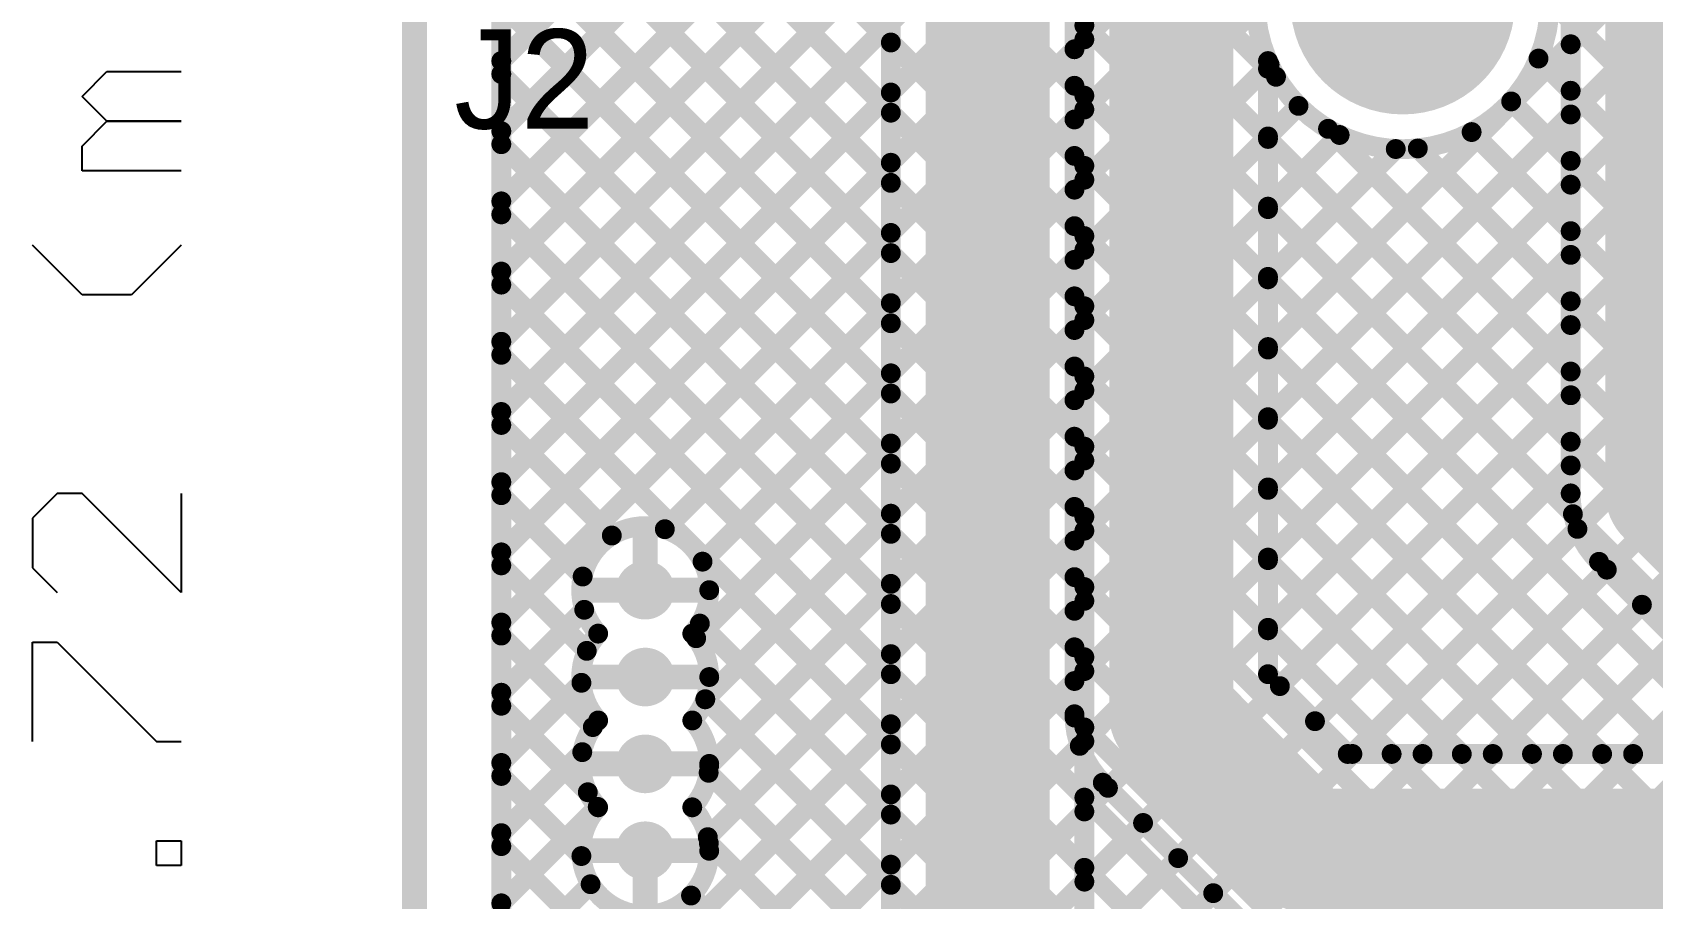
# Model space of a CAD drawing. Header units: millimetres. Extents: x 0.84 to 4.46, y 0.99 to 2.92.
# Drawn here: x 0.846 to 1.499, y 1.716 to 2.065 of the extents above; entities that cross this region are included whole.
import ezdxf

# ---------------------------------------------------------------- set-up
doc = ezdxf.new("R2010")
doc.units = ezdxf.units.MM
doc.header["$MEASUREMENT"] = 0
for name, color, linetype in [('BottomLayer', 5, 'Continuous'), ('BottomSolder', 6, 'Continuous'), ('Mechanical1', 6, 'Continuous'), ('Mechanical2', 216, 'Continuous'), ('MultiLayer', 9, 'Continuous'), ('PadHoleLayer', 156, 'Continuous'), ('TopLayer', 1, 'Continuous'), ('TopOverlay', 2, 'Continuous'), ('TopSolder', 216, 'Continuous'), ('ViaHoleLayer', 16, 'Continuous')]:
    doc.layers.add(name, color=color, linetype=linetype)

# ---------------------------------------------------------------- blocks, each defined once
blk = doc.blocks.new('292303_1_51')
at = {"layer": 'BottomLayer', "const_width": 0.03}
for points in [[(0.08343, 0, 1), (0.11343, 0, 1)], [(0.16217, 0, 1), (0.19217, 0, 1)], [(0.26059, 0, 1), (0.29059, 0, 1)]]:
    blk.add_lwpolyline(points, format="xyb", close=True, dxfattribs=at)
at = {"layer": 'BottomLayer'}
blk.add_solid([(-0.03, -0.03), (0.03, -0.03), (-0.03, 0.03), (0.03, 0.03)], dxfattribs=at)
at = {"layer": 'BottomSolder'}
for points, const_width in [([(0.08143, 0, 1), (0.11543, 0, 1)], 0.034), ([(0.16017, 0, 1), (0.19417, 0, 1)], 0.034), ([(0.25859, 0, 1), (0.29259, 0, 1)], 0.034), ([(-0.12287, -0.10669, 1), (-0.11887, -0.10669, 1)], 0.004), ([(0.39446, -0.10669, 1), (0.39846, -0.10669, 1)], 0.004)]:
    blk.add_lwpolyline(points, format="xyb", close=True, dxfattribs=dict(at, const_width=const_width))
blk.add_solid([(-0.034, -0.034), (0.034, -0.034), (-0.034, 0.034), (0.034, 0.034)], dxfattribs=at)
at = {"layer": 'MultiLayer', "const_width": 0.03}
for points in [[(0.08343, 0, 1), (0.11343, 0, 1)], [(0.16217, 0, 1), (0.19217, 0, 1)], [(0.26059, 0, 1), (0.29059, 0, 1)]]:
    blk.add_lwpolyline(points, format="xyb", close=True, dxfattribs=at)
at = {"layer": 'MultiLayer'}
blk.add_solid([(-0.03, -0.03), (0.03, -0.03), (-0.03, 0.03), (0.03, 0.03)], dxfattribs=at)
at = {"layer": 'PadHoleLayer'}
for points, const_width in [([(-0.00906, 0, 1), (0.00906, 0, 1)], 0.01811), ([(0.08937, 0, 1), (0.10748, 0, 1)], 0.01811), ([(0.16811, 0, 1), (0.18622, 0, 1)], 0.01811), ([(0.26654, 0, 1), (0.28465, 0, 1)], 0.01811), ([(-0.1435, -0.10669, 1), (-0.09823, -0.10669, 1)], 0.04528), ([(0.37382, -0.10669, 1), (0.41909, -0.10669, 1)], 0.04528)]:
    blk.add_lwpolyline(points, format="xyb", close=True, dxfattribs=dict(at, const_width=const_width))
at = {"layer": 'TopLayer', "const_width": 0.03}
for points in [[(0.08343, 0, 1), (0.11343, 0, 1)], [(0.16217, 0, 1), (0.19217, 0, 1)], [(0.26059, 0, 1), (0.29059, 0, 1)]]:
    blk.add_lwpolyline(points, format="xyb", close=True, dxfattribs=at)
at = {"layer": 'TopLayer'}
blk.add_solid([(-0.03, -0.03), (0.03, -0.03), (-0.03, 0.03), (0.03, 0.03)], dxfattribs=at)
at = {"layer": 'TopOverlay'}
for p, q in [((-0.068, -0.35889), (-0.068, -0.39888)), ((-0.04801, -0.35889), (-0.068, -0.35889)), ((-0.04134, -0.36556), (-0.04801, -0.35889)), ((0.11861, -0.35889), (0.11861, -0.39888)), ((0.19858, -0.35889), (0.17192, -0.35889)), ((0.17192, -0.35889), (0.17192, -0.39888)), ((0.23857, -0.35889), (0.23857, -0.39888)), ((-0.04134, -0.37222), (-0.04134, -0.36556)), ((-0.04801, -0.37889), (-0.04134, -0.37222)), ((-0.02135, -0.37222), (-0.02801, -0.37889)), ((-0.00802, -0.37222), (-0.02135, -0.37222)), ((-0.00135, -0.37889), (-0.00802, -0.37222)), ((0.01864, -0.37222), (0.03197, -0.37222)), ((0.03197, -0.37222), (0.03863, -0.37889)), ((0.05196, -0.37222), (0.05196, -0.39888)), ((0.05863, -0.37889), (0.06529, -0.37222)), ((0.06529, -0.37222), (0.07195, -0.37222)), ((0.09195, -0.37889), (0.09861, -0.37222)), ((0.09861, -0.37222), (0.11861, -0.37222)), ((0.21191, -0.37889), (0.21857, -0.37222)), ((0.21857, -0.37222), (0.23857, -0.37222)), ((0.25856, -0.37222), (0.2519, -0.37889)), ((0.27855, -0.37222), (0.25856, -0.37222)), ((0.27855, -0.40555), (0.27855, -0.37222)), ((0.29188, -0.37889), (0.29855, -0.37222)), ((0.29855, -0.37222), (0.31188, -0.37222)), ((0.31188, -0.37222), (0.31854, -0.37889)), ((-0.04801, -0.37889), (-0.068, -0.37889)), ((-0.068, -0.37889), (-0.04801, -0.37889)), ((-0.04134, -0.38555), (-0.04801, -0.37889)), ((-0.02801, -0.37889), (-0.02801, -0.39222)), ((-0.00135, -0.39222), (-0.00135, -0.37889)), ((0.03863, -0.37889), (0.03863, -0.39888)), ((0.05196, -0.38555), (0.05863, -0.37889)), ((0.09195, -0.39222), (0.09195, -0.37889)), ((0.17192, -0.37889), (0.18525, -0.37889)), ((0.21191, -0.39222), (0.21191, -0.37889)), ((0.2519, -0.37889), (0.2519, -0.39222)), ((0.29188, -0.39222), (0.29188, -0.37889)), ((0.31854, -0.37889), (0.31854, -0.38555)), ((-0.04134, -0.39222), (-0.04134, -0.38555)), ((0.01197, -0.39222), (0.01864, -0.38555)), ((0.01864, -0.38555), (0.03863, -0.38555)), ((0.05196, -0.39888), (0.05196, -0.38555)), ((0.31854, -0.38555), (0.29188, -0.38555)), ((-0.04801, -0.39888), (-0.04134, -0.39222)), ((-0.02801, -0.39222), (-0.02135, -0.39888)), ((-0.00802, -0.39888), (-0.00135, -0.39222)), ((0.01864, -0.39888), (0.01197, -0.39222)), ((0.09861, -0.39888), (0.09195, -0.39222)), ((0.21857, -0.39888), (0.21191, -0.39222)), ((0.2519, -0.39222), (0.25856, -0.39888)), ((0.29855, -0.39888), (0.29188, -0.39222)), ((-0.068, -0.39888), (-0.04801, -0.39888)), ((-0.02135, -0.39888), (-0.00802, -0.39888)), ((0.03863, -0.39888), (0.01864, -0.39888)), ((0.11861, -0.39888), (0.09861, -0.39888)), ((0.17192, -0.39888), (0.19858, -0.39888)), ((0.23857, -0.39888), (0.21857, -0.39888)), ((0.25856, -0.39888), (0.27855, -0.39888)), ((0.31188, -0.39888), (0.29855, -0.39888)), ((0.27189, -0.41221), (0.27855, -0.40555)), ((0.26523, -0.41221), (0.27189, -0.41221))]:
    blk.add_line(p, q, dxfattribs=at)
for points, const_width in [([(-0.115, -0.05), (-0.115, 0.04)], 0.005), ([(0.395, 0.04), (-0.115, 0.04)], 0.005), ([(0.395, -0.05), (0.395, 0.04)], 0.005), ([(-0.115, -0.495), (-0.115, -0.17)], 0.005), ([(0.395, -0.495), (0.395, -0.17)], 0.005), ([(-0.0305, -0.454), (-0.0305, -0.424)], 0.01), ([(-0.0305, -0.471), (-0.0475, -0.454)], 0.01), ([(-0.0305, -0.454), (-0.0475, -0.454)], 0.01), ([(-0.0135, -0.454), (-0.0305, -0.454)], 0.01), ([(-0.0305, -0.471), (-0.0145, -0.455)], 0.01), ([(0.395, -0.495), (-0.115, -0.495)], 0.005)]:
    blk.add_lwpolyline(points, dxfattribs=dict(at, const_width=const_width))
for points, const_width in [([(-0.11625, 0.04, 1), (-0.11375, 0.04, 1)], 0.0025), ([(-0.11625, 0.04, 1), (-0.11375, 0.04, 1)], 0.0025), ([(0.39375, 0.04, 1), (0.39625, 0.04, 1)], 0.0025), ([(0.39375, 0.04, 1), (0.39625, 0.04, 1)], 0.0025), ([(-0.04593, 0.002, 1), (-0.06007, 0.002, 1)], 0.01969), ([(-0.06499, 0.002, 1), (-0.05515, 0.002, 1)], 0.00984), ([(-0.05085, 0.002, 1), (-0.04101, 0.002, 1)], 0.00984), ([(-0.11625, -0.05, 1), (-0.11375, -0.05, 1)], 0.0025), ([(0.39375, -0.05, 1), (0.39625, -0.05, 1)], 0.0025), ([(-0.11625, -0.17, 1), (-0.11375, -0.17, 1)], 0.0025), ([(0.39375, -0.17, 1), (0.39625, -0.17, 1)], 0.0025), ([(-0.033, -0.424, 1), (-0.028, -0.424, 1)], 0.005), ([(-0.05, -0.454, 1), (-0.045, -0.454, 1)], 0.005), ([(-0.05, -0.454, 1), (-0.045, -0.454, 1)], 0.005), ([(-0.033, -0.454, 1), (-0.028, -0.454, 1)], 0.005), ([(-0.033, -0.454, 1), (-0.028, -0.454, 1)], 0.005), ([(-0.033, -0.454, 1), (-0.028, -0.454, 1)], 0.005), ([(-0.017, -0.455, 1), (-0.012, -0.455, 1)], 0.005), ([(-0.016, -0.454, 1), (-0.011, -0.454, 1)], 0.005), ([(-0.033, -0.471, 1), (-0.028, -0.471, 1)], 0.005), ([(-0.033, -0.471, 1), (-0.028, -0.471, 1)], 0.005), ([(-0.11625, -0.495, 1), (-0.11375, -0.495, 1)], 0.0025), ([(-0.11625, -0.495, 1), (-0.11375, -0.495, 1)], 0.0025), ([(0.39375, -0.495, 1), (0.39625, -0.495, 1)], 0.0025), ([(0.39375, -0.495, 1), (0.39625, -0.495, 1)], 0.0025)]:
    blk.add_lwpolyline(points, format="xyb", close=True, dxfattribs=dict(at, const_width=const_width))
at = {"layer": 'TopSolder'}
for points, const_width in [([(0.08143, 0, 1), (0.11543, 0, 1)], 0.034), ([(0.16017, 0, 1), (0.19417, 0, 1)], 0.034), ([(0.25859, 0, 1), (0.29259, 0, 1)], 0.034), ([(-0.12287, -0.10669, 1), (-0.11887, -0.10669, 1)], 0.004), ([(0.39446, -0.10669, 1), (0.39846, -0.10669, 1)], 0.004)]:
    blk.add_lwpolyline(points, format="xyb", close=True, dxfattribs=dict(at, const_width=const_width))
blk.add_solid([(-0.034, -0.034), (0.034, -0.034), (-0.034, 0.034), (0.034, 0.034)], dxfattribs=at)

msp = doc.modelspace()

# ---------------------------------------------------------------- linework, layer by layer
at = {"layer": 'BottomLayer'}
for points, const_width in [([(1.035, 1.463), (1.035, 2.6611)], 0.008), ([(1.27, 1.66598), (1.99302, 2.389)], 0.008), ([(1.27, 1.6377), (2.0213, 2.389)], 0.008), ([(1.28759, 1.627), (2.04959, 2.389)], 0.008), ([(1.31587, 1.627), (2.07787, 2.389)], 0.008), ([(1.34416, 1.627), (2.10616, 2.389)], 0.008), ([(1.37244, 1.627), (2.13444, 2.389)], 0.008), ([(1.40073, 1.627), (2.16273, 2.389)], 0.008), ([(1.231, 1.61729), (1.231, 2.337)], 0.05), ([(1.192, 1.61729), (1.192, 2.337)], 0.008), ([(1.27, 1.63344), (1.27, 2.32085)], 0.008), ([(1.27, 2.29382), (1.74427, 1.81955)], 0.008), ([(1.27, 2.06196), (1.47354, 2.2655)], 0.008), ([(1.27, 2.03368), (1.4909, 2.25458)], 0.008), ([(1.035, 2.21769), (1.192, 2.06069)], 0.008), ([(1.035, 2.05323), (1.192, 2.21023)], 0.008), ([(1.035, 2.18941), (1.192, 2.03241)], 0.008), ([(1.035, 2.02495), (1.192, 2.18195)], 0.008), ([(1.27, 1.69426), (1.74281, 2.16707)], 0.008), ([(1.035, 2.16112), (1.192, 2.00412)], 0.008), ([(1.27, 1.83569), (1.59315, 2.15883)], 0.008), ([(1.27, 1.86397), (1.56486, 2.15883)], 0.008), ([(1.27, 1.72255), (1.70629, 2.15883)], 0.008), ([(1.27, 1.77912), (1.64972, 2.15883)], 0.008), ([(1.27, 1.75083), (1.678, 2.15883)], 0.008), ([(1.27, 1.8074), (1.62143, 2.15883)], 0.008), ([(1.035, 1.99667), (1.192, 2.15367)], 0.008), ([(1.035, 2.13284), (1.192, 1.97584)], 0.008), ([(1.035, 1.96838), (1.192, 2.12538)], 0.008), ([(1.27, 2.12411), (1.34724, 2.04688)], 0.008), ([(1.035, 2.10456), (1.192, 1.94756)], 0.008), ([(1.035, 1.9401), (1.192, 2.0971)], 0.008), ([(1.27, 2.09583), (1.73883, 1.627)], 0.008), ([(1.035, 2.07627), (1.192, 1.91927)], 0.008), ([(1.27, 2.00539), (1.33908, 2.07448)], 0.008), ([(1.45757, 2.07796), (1.74598, 1.78955)], 0.008), ([(1.035, 1.91181), (1.192, 2.06881)], 0.008), ([(1.27, 2.06755), (1.71055, 1.627)], 0.008), ([(1.45304, 2.05421), (1.749, 1.75825)], 0.008), ([(1.035, 2.04799), (1.192, 1.89099)], 0.008), ([(1.27, 1.97711), (1.34466, 2.05176)], 0.008), ([(1.035, 1.88353), (1.192, 2.04053)], 0.008), ([(1.27, 2.03926), (1.68226, 1.627)], 0.008), ([(1.27, 1.94882), (1.35631, 2.03514)], 0.008), ([(1.44203, 2.03694), (1.749, 1.72997)], 0.008), ([(1.27, 1.92054), (1.37288, 2.02342)], 0.008), ([(1.36821, 2.0259), (1.74303, 1.65108)], 0.008), ([(1.42608, 2.0246), (1.749, 1.70168)], 0.008), ([(1.035, 2.0197), (1.192, 1.8627)], 0.008), ([(1.27, 1.89225), (1.3955, 2.01776)], 0.008), ([(1.40439, 2.01801), (1.74627, 1.67613)], 0.008), ([(1.035, 1.85524), (1.192, 2.01224)], 0.008), ([(1.27, 2.01098), (1.65398, 1.627)], 0.008), ([(1.035, 1.99142), (1.192, 1.83442)], 0.008), ([(1.035, 1.82696), (1.192, 1.98396)], 0.008), ([(1.27, 1.98269), (1.62569, 1.627)], 0.008), ([(1.035, 1.96313), (1.192, 1.80613)], 0.008), ([(1.1009, 1.86457), (1.192, 1.95568)], 0.008), ([(1.27, 1.95441), (1.59741, 1.627)], 0.008), ([(1.035, 1.93485), (1.192, 1.77785)], 0.008), ([(1.11611, 1.8515), (1.192, 1.92739)], 0.008), ([(1.27, 1.92612), (1.56912, 1.627)], 0.008), ([(1.035, 1.90657), (1.07954, 1.86202)], 0.008), ([(1.11353, 1.82064), (1.192, 1.89911)], 0.008), ([(1.27, 1.89784), (1.54084, 1.627)], 0.008), ([(1.035, 1.87828), (1.06778, 1.8455)], 0.008), ([(1.1172, 1.79602), (1.192, 1.87082)], 0.008), ([(1.27, 1.86956), (1.51256, 1.627)], 0.008), ([(1.093, 1.84), (1.093, 1.86181)], 0.01), ([(1.035, 1.85), (1.06944, 1.81555)], 0.008), ([(1.07119, 1.84), (1.093, 1.84)], 0.01), ([(1.093, 1.84), (1.11481, 1.84)], 0.01), ([(1.1188, 1.76934), (1.192, 1.84254)], 0.008), ([(1.27, 1.84127), (1.48427, 1.627)], 0.008), ([(1.035, 1.79868), (1.06843, 1.8321)], 0.008), ([(1.11502, 1.82654), (1.192, 1.74957)], 0.008), ([(1.035, 1.82171), (1.07188, 1.78483)], 0.008), ([(1.11822, 1.74048), (1.192, 1.81425)], 0.008), ([(1.27, 1.81299), (1.45599, 1.627)], 0.008), ([(1.07119, 1.805), (1.093, 1.805)], 0.01), ([(1.093, 1.805), (1.11481, 1.805)], 0.01), ([(1.035, 1.77039), (1.06729, 1.80268)], 0.008), ([(1.035, 1.79343), (1.06986, 1.75857)], 0.008), ([(1.11722, 1.79607), (1.192, 1.72128)], 0.008), ([(1.035, 1.62897), (1.192, 1.78597)], 0.008), ([(1.27, 1.7847), (1.4277, 1.627)], 0.008), ([(1.035, 1.74211), (1.06763, 1.77473)], 0.008), ([(1.07119, 1.77), (1.093, 1.77)], 0.01), ([(1.093, 1.77), (1.11481, 1.77)], 0.01), ([(1.11856, 1.76643), (1.192, 1.693)], 0.008), ([(1.035, 1.76514), (1.06728, 1.73287)], 0.008), ([(1.035, 1.60069), (1.192, 1.75769)], 0.008), ([(1.035, 1.71382), (1.07386, 1.75268)], 0.008), ([(1.27, 1.75642), (1.39942, 1.627)], 0.008), ([(1.035, 1.73686), (1.24969, 1.52217)], 0.008), ([(1.07119, 1.735), (1.093, 1.735)], 0.01), ([(1.093, 1.735), (1.11481, 1.735)], 0.01), ([(1.093, 1.71319), (1.093, 1.735)], 0.01), ([(1.11863, 1.73809), (1.192, 1.66471)], 0.008), ([(1.035, 1.5724), (1.192, 1.7294)], 0.008), ([(1.27, 1.72813), (1.37113, 1.627)], 0.008), ([(1.035, 1.68554), (1.07099, 1.72152)], 0.008), ([(1.11146, 1.71696), (1.192, 1.63643)], 0.008)]:
    msp.add_lwpolyline(points, dxfattribs=dict(at, const_width=const_width))
for points, const_width in [([(1.45758, 2.07697, 1), (1.33903, 2.07697, 1)], 0.008), ([(1.268, 2.06755, 1), (1.272, 2.06755, 1)], 0.004), ([(1.19, 2.06069, 1), (1.194, 2.06069, 1)], 0.004), ([(1.268, 2.06196, 1), (1.272, 2.06196, 1)], 0.004), ([(1.033, 2.05323, 1), (1.037, 2.05323, 1)], 0.004), ([(1.45104, 2.05421, 1), (1.45504, 2.05421, 1)], 0.004), ([(1.033, 2.04799, 1), (1.037, 2.04799, 1)], 0.004), ([(1.34266, 2.05176, 1), (1.34666, 2.05176, 1)], 0.004), ([(1.34524, 2.04688, 1), (1.34924, 2.04688, 1)], 0.004), ([(1.19, 2.04053, 1), (1.194, 2.04053, 1)], 0.004), ([(1.268, 2.03926, 1), (1.272, 2.03926, 1)], 0.004), ([(1.268, 2.03368, 1), (1.272, 2.03368, 1)], 0.004), ([(1.35431, 2.03514, 1), (1.35831, 2.03514, 1)], 0.004), ([(1.44003, 2.03694, 1), (1.44403, 2.03694, 1)], 0.004), ([(1.19, 2.03241, 1), (1.194, 2.03241, 1)], 0.004), ([(1.033, 2.02495, 1), (1.037, 2.02495, 1)], 0.004), ([(1.36621, 2.0259, 1), (1.37021, 2.0259, 1)], 0.004), ([(1.37088, 2.02342, 1), (1.37488, 2.02342, 1)], 0.004), ([(1.42408, 2.0246, 1), (1.42808, 2.0246, 1)], 0.004), ([(1.033, 2.0197, 1), (1.037, 2.0197, 1)], 0.004), ([(1.3935, 2.01776, 1), (1.3975, 2.01776, 1)], 0.004), ([(1.40239, 2.01801, 1), (1.40639, 2.01801, 1)], 0.004), ([(1.19, 2.01224, 1), (1.194, 2.01224, 1)], 0.004), ([(1.268, 2.01098, 1), (1.272, 2.01098, 1)], 0.004), ([(1.19, 2.00412, 1), (1.194, 2.00412, 1)], 0.004), ([(1.268, 2.00539, 1), (1.272, 2.00539, 1)], 0.004), ([(1.033, 1.99667, 1), (1.037, 1.99667, 1)], 0.004), ([(1.033, 1.99142, 1), (1.037, 1.99142, 1)], 0.004), ([(1.19, 1.98396, 1), (1.194, 1.98396, 1)], 0.004), ([(1.268, 1.98269, 1), (1.272, 1.98269, 1)], 0.004), ([(1.19, 1.97584, 1), (1.194, 1.97584, 1)], 0.004), ([(1.268, 1.97711, 1), (1.272, 1.97711, 1)], 0.004), ([(1.033, 1.96838, 1), (1.037, 1.96838, 1)], 0.004), ([(1.033, 1.96313, 1), (1.037, 1.96313, 1)], 0.004), ([(1.19, 1.95568, 1), (1.194, 1.95568, 1)], 0.004), ([(1.268, 1.95441, 1), (1.272, 1.95441, 1)], 0.004), ([(1.268, 1.94882, 1), (1.272, 1.94882, 1)], 0.004), ([(1.19, 1.94756, 1), (1.194, 1.94756, 1)], 0.004), ([(1.033, 1.9401, 1), (1.037, 1.9401, 1)], 0.004), ([(1.033, 1.93485, 1), (1.037, 1.93485, 1)], 0.004), ([(1.19, 1.92739, 1), (1.194, 1.92739, 1)], 0.004), ([(1.268, 1.92612, 1), (1.272, 1.92612, 1)], 0.004), ([(1.19, 1.91927, 1), (1.194, 1.91927, 1)], 0.004), ([(1.268, 1.92054, 1), (1.272, 1.92054, 1)], 0.004), ([(1.033, 1.91181, 1), (1.037, 1.91181, 1)], 0.004), ([(1.033, 1.90657, 1), (1.037, 1.90657, 1)], 0.004), ([(1.19, 1.89911, 1), (1.194, 1.89911, 1)], 0.004), ([(1.268, 1.89784, 1), (1.272, 1.89784, 1)], 0.004), ([(1.19, 1.89099, 1), (1.194, 1.89099, 1)], 0.004), ([(1.268, 1.89225, 1), (1.272, 1.89225, 1)], 0.004), ([(1.033, 1.88353, 1), (1.037, 1.88353, 1)], 0.004), ([(1.033, 1.87828, 1), (1.037, 1.87828, 1)], 0.004), ([(1.19, 1.87082, 1), (1.194, 1.87082, 1)], 0.004), ([(1.0989, 1.86457, 1), (1.1029, 1.86457, 1)], 0.004), ([(1.268, 1.86956, 1), (1.272, 1.86956, 1)], 0.004), ([(1.268, 1.86397, 1), (1.272, 1.86397, 1)], 0.004), ([(1.07754, 1.86202, 1), (1.08154, 1.86202, 1)], 0.004), ([(1.0905, 1.86181, 1), (1.0955, 1.86181, 1)], 0.005), ([(1.19, 1.8627, 1), (1.194, 1.8627, 1)], 0.004), ([(1.033, 1.85524, 1), (1.037, 1.85524, 1)], 0.004), ([(1.11411, 1.8515, 1), (1.11811, 1.8515, 1)], 0.004), ([(1.033, 1.85, 1), (1.037, 1.85, 1)], 0.004), ([(1.06578, 1.8455, 1), (1.06978, 1.8455, 1)], 0.004), ([(1.08709, 1.84, 1), (1.09891, 1.84, 1)], 0.01181), ([(1.06869, 1.84, 1), (1.07369, 1.84, 1)], 0.005), ([(1.0905, 1.84, 1), (1.0955, 1.84, 1)], 0.005), ([(1.0905, 1.84, 1), (1.0955, 1.84, 1)], 0.005), ([(1.0905, 1.84, 1), (1.0955, 1.84, 1)], 0.005), ([(1.11231, 1.84, 1), (1.11731, 1.84, 1)], 0.005), ([(1.11681, 1.84, 1), (1.12081, 1.84, 1)], 0.004), ([(1.11681, 1.84, 1), (1.12081, 1.84, 1)], 0.004), ([(1.19, 1.84254, 1), (1.194, 1.84254, 1)], 0.004), ([(1.268, 1.84127, 1), (1.272, 1.84127, 1)], 0.004), ([(1.06643, 1.8321, 1), (1.07043, 1.8321, 1)], 0.004), ([(1.19, 1.83442, 1), (1.194, 1.83442, 1)], 0.004), ([(1.268, 1.83569, 1), (1.272, 1.83569, 1)], 0.004), ([(1.033, 1.82696, 1), (1.037, 1.82696, 1)], 0.004), ([(1.11302, 1.82654, 1), (1.11702, 1.82654, 1)], 0.004), ([(1.033, 1.82171, 1), (1.037, 1.82171, 1)], 0.004), ([(1.07203, 1.8225, 1), (1.07603, 1.8225, 1)], 0.004), ([(1.07203, 1.8225, 1), (1.07603, 1.8225, 1)], 0.004), ([(1.10997, 1.8225, 1), (1.11397, 1.8225, 1)], 0.004), ([(1.10997, 1.8225, 1), (1.11397, 1.8225, 1)], 0.004), ([(1.11153, 1.82064, 1), (1.11553, 1.82064, 1)], 0.004), ([(1.06744, 1.81555, 1), (1.07144, 1.81555, 1)], 0.004), ([(1.08709, 1.805, 1), (1.09891, 1.805, 1)], 0.01181), ([(1.19, 1.81425, 1), (1.194, 1.81425, 1)], 0.004), ([(1.268, 1.81299, 1), (1.272, 1.81299, 1)], 0.004), ([(1.06869, 1.805, 1), (1.07369, 1.805, 1)], 0.005), ([(1.0905, 1.805, 1), (1.0955, 1.805, 1)], 0.005), ([(1.0905, 1.805, 1), (1.0955, 1.805, 1)], 0.005), ([(1.11231, 1.805, 1), (1.11731, 1.805, 1)], 0.005), ([(1.11681, 1.805, 1), (1.12081, 1.805, 1)], 0.004), ([(1.11681, 1.805, 1), (1.12081, 1.805, 1)], 0.004), ([(1.19, 1.80613, 1), (1.194, 1.80613, 1)], 0.004), ([(1.268, 1.8074, 1), (1.272, 1.8074, 1)], 0.004), ([(1.033, 1.79868, 1), (1.037, 1.79868, 1)], 0.004), ([(1.06529, 1.80268, 1), (1.06929, 1.80268, 1)], 0.004), ([(1.033, 1.79343, 1), (1.037, 1.79343, 1)], 0.004), ([(1.1152, 1.79602, 1), (1.1192, 1.79602, 1)], 0.004), ([(1.11522, 1.79607, 1), (1.11922, 1.79607, 1)], 0.004), ([(1.07203, 1.7875, 1), (1.07603, 1.7875, 1)], 0.004), ([(1.07203, 1.7875, 1), (1.07603, 1.7875, 1)], 0.004), ([(1.10997, 1.7875, 1), (1.11397, 1.7875, 1)], 0.004), ([(1.10997, 1.7875, 1), (1.11397, 1.7875, 1)], 0.004), ([(1.19, 1.78597, 1), (1.194, 1.78597, 1)], 0.004), ([(1.06988, 1.78483, 1), (1.07388, 1.78483, 1)], 0.004), ([(1.268, 1.7847, 1), (1.272, 1.7847, 1)], 0.004), ([(1.268, 1.77912, 1), (1.272, 1.77912, 1)], 0.004), ([(1.06563, 1.77473, 1), (1.06963, 1.77473, 1)], 0.004), ([(1.08709, 1.77, 1), (1.09891, 1.77, 1)], 0.01181), ([(1.19, 1.77785, 1), (1.194, 1.77785, 1)], 0.004), ([(1.033, 1.77039, 1), (1.037, 1.77039, 1)], 0.004), ([(1.06869, 1.77, 1), (1.07369, 1.77, 1)], 0.005), ([(1.0905, 1.77, 1), (1.0955, 1.77, 1)], 0.005), ([(1.0905, 1.77, 1), (1.0955, 1.77, 1)], 0.005), ([(1.11231, 1.77, 1), (1.11731, 1.77, 1)], 0.005), ([(1.11656, 1.76643, 1), (1.12056, 1.76643, 1)], 0.004), ([(1.1168, 1.76934, 1), (1.1208, 1.76934, 1)], 0.004), ([(1.11681, 1.77, 1), (1.12081, 1.77, 1)], 0.004), ([(1.11681, 1.77, 1), (1.12081, 1.77, 1)], 0.004), ([(1.033, 1.76514, 1), (1.037, 1.76514, 1)], 0.004), ([(1.06786, 1.75857, 1), (1.07186, 1.75857, 1)], 0.004), ([(1.07186, 1.75268, 1), (1.07586, 1.75268, 1)], 0.004), ([(1.19, 1.75769, 1), (1.194, 1.75769, 1)], 0.004), ([(1.268, 1.75642, 1), (1.272, 1.75642, 1)], 0.004), ([(1.07203, 1.7525, 1), (1.07603, 1.7525, 1)], 0.004), ([(1.07203, 1.7525, 1), (1.07603, 1.7525, 1)], 0.004), ([(1.10997, 1.7525, 1), (1.11397, 1.7525, 1)], 0.004), ([(1.10997, 1.7525, 1), (1.11397, 1.7525, 1)], 0.004), ([(1.19, 1.74957, 1), (1.194, 1.74957, 1)], 0.004), ([(1.268, 1.75083, 1), (1.272, 1.75083, 1)], 0.004), ([(1.033, 1.74211, 1), (1.037, 1.74211, 1)], 0.004), ([(1.08709, 1.735, 1), (1.09891, 1.735, 1)], 0.01181), ([(1.11622, 1.74048, 1), (1.12022, 1.74048, 1)], 0.004), ([(1.033, 1.73686, 1), (1.037, 1.73686, 1)], 0.004), ([(1.06869, 1.735, 1), (1.07369, 1.735, 1)], 0.005), ([(1.0905, 1.735, 1), (1.0955, 1.735, 1)], 0.005), ([(1.0905, 1.735, 1), (1.0955, 1.735, 1)], 0.005), ([(1.0905, 1.735, 1), (1.0955, 1.735, 1)], 0.005), ([(1.11231, 1.735, 1), (1.11731, 1.735, 1)], 0.005), ([(1.11663, 1.73809, 1), (1.12063, 1.73809, 1)], 0.004), ([(1.11681, 1.735, 1), (1.12081, 1.735, 1)], 0.004), ([(1.11681, 1.735, 1), (1.12081, 1.735, 1)], 0.004), ([(1.06528, 1.73287, 1), (1.06928, 1.73287, 1)], 0.004), ([(1.19, 1.7294, 1), (1.194, 1.7294, 1)], 0.004), ([(1.268, 1.72813, 1), (1.272, 1.72813, 1)], 0.004), ([(1.06899, 1.72152, 1), (1.07299, 1.72152, 1)], 0.004), ([(1.19, 1.72128, 1), (1.194, 1.72128, 1)], 0.004), ([(1.268, 1.72255, 1), (1.272, 1.72255, 1)], 0.004), ([(1.033, 1.71382, 1), (1.037, 1.71382, 1)], 0.004), ([(1.0905, 1.71319, 1), (1.0955, 1.71319, 1)], 0.005), ([(1.10946, 1.71696, 1), (1.11346, 1.71696, 1)], 0.004)]:
    msp.add_lwpolyline(points, format="xyb", close=True, dxfattribs=dict(at, const_width=const_width))
at = {"layer": 'BottomLayer', "const_width": 0.008}
for points in [[(1.07403, 1.8225, -1.464407), (1.11881, 1.84)], [(1.11881, 1.84, -0.188446), (1.11197, 1.8225)], [(1.07403, 1.7875, -0.390768), (1.07403, 1.8225)], [(1.11197, 1.8225, -0.188446), (1.11881, 1.805)], [(1.11881, 1.805, -0.188446), (1.11197, 1.7875)], [(1.07403, 1.7525, -0.390768), (1.07403, 1.7875)], [(1.11197, 1.7875, -0.188446), (1.11881, 1.77)], [(1.11881, 1.77, -0.188446), (1.11197, 1.7525)], [(1.11881, 1.735, -1.464407), (1.07403, 1.7525)], [(1.11197, 1.7525, -0.188446), (1.11881, 1.735)]]:
    msp.add_lwpolyline(points, format="xyb", dxfattribs=at)
at = {"layer": 'Mechanical1'}
for p, q in [((0.866, 2.03895), (0.876, 2.04894)), ((0.876, 2.04894), (0.90599, 2.04894)), ((0.876, 2.02895), (0.866, 2.03895)), ((0.866, 2.01895), (0.876, 2.02895)), ((0.876, 2.02895), (0.90599, 2.02895)), ((0.90599, 2.02895), (0.876, 2.02895)), ((0.866, 2.00896), (0.866, 2.01895)), ((0.90599, 2.00896), (0.866, 2.00896)), ((0.866, 1.95897), (0.84601, 1.97897)), ((0.90599, 1.97897), (0.886, 1.95897)), ((0.886, 1.95897), (0.866, 1.95897)), ((0.85601, 1.879), (0.84601, 1.869)), ((0.866, 1.879), (0.85601, 1.879)), ((0.90599, 1.83901), (0.866, 1.879)), ((0.90599, 1.879), (0.90599, 1.83901)), ((0.84601, 1.869), (0.84601, 1.84901)), ((0.84601, 1.84901), (0.85601, 1.83901)), ((0.84601, 1.77903), (0.84601, 1.81902)), ((0.84601, 1.81902), (0.85601, 1.81902)), ((0.85601, 1.81902), (0.89599, 1.77903)), ((0.89599, 1.77903), (0.90599, 1.77903)), ((0.89599, 1.72905), (0.89599, 1.73905)), ((0.89599, 1.73905), (0.90599, 1.73905)), ((0.90599, 1.73905), (0.90599, 1.72905)), ((0.90599, 1.72905), (0.89599, 1.72905))]:
    msp.add_line(p, q, dxfattribs=at)
at = {"layer": 'Mechanical2', "const_width": 0.01}
msp.add_lwpolyline([(1, 1.456), (1, 2.345)], dxfattribs=at)
at = {"layer": 'MultiLayer', "const_width": 0.01181}
for points in [[(1.08709, 1.84, 1), (1.09891, 1.84, 1)], [(1.08709, 1.805, 1), (1.09891, 1.805, 1)], [(1.08709, 1.77, 1), (1.09891, 1.77, 1)], [(1.08709, 1.735, 1), (1.09891, 1.735, 1)]]:
    msp.add_lwpolyline(points, format="xyb", close=True, dxfattribs=at)
at = {"layer": 'TopLayer'}
for points, const_width in [([(1.035, 1.548), (1.035, 2.6611)], 0.008), ([(1.305, 1.79), (1.305, 2.431)], 0.05), ([(1.266, 1.79), (1.266, 2.431)], 0.008), ([(1.035, 2.05323), (1.266, 2.28423)], 0.008), ([(1.035, 2.27426), (1.266, 2.04326)], 0.008), ([(1.035, 2.02495), (1.266, 2.25595)], 0.008), ([(1.035, 2.24598), (1.266, 2.01498)], 0.008), ([(1.035, 1.99667), (1.266, 2.22767)], 0.008), ([(1.035, 2.21769), (1.266, 1.98669)], 0.008), ([(1.505, 1.879), (1.505, 2.19783)], 0.05), ([(1.035, 1.96838), (1.266, 2.19938)], 0.008), ([(1.035, 2.18941), (1.266, 1.95841)], 0.008), ([(1.466, 1.879), (1.466, 2.17746)], 0.008), ([(1.035, 1.9401), (1.266, 2.1711)], 0.008), ([(1.035, 2.16112), (1.266, 1.93012)], 0.008), ([(1.035, 1.91181), (1.266, 2.14281)], 0.008), ([(1.035, 2.13284), (1.266, 1.90184)], 0.008), ([(1.035, 1.88353), (1.266, 2.11453)], 0.008), ([(1.035, 2.10456), (1.266, 1.87356)], 0.008), ([(1.035, 1.85524), (1.266, 2.08624)], 0.008), ([(1.035, 2.07627), (1.266, 1.84527)], 0.008), ([(1.344, 1.93797), (1.466, 2.05997)], 0.008), ([(1.035, 1.82696), (1.266, 2.05796)], 0.008), ([(1.344, 1.80615), (1.344, 2.05321)], 0.008), ([(1.45304, 2.05421), (1.466, 2.04125)], 0.008), ([(1.035, 2.04799), (1.266, 1.81699)], 0.008), ([(1.344, 2.05011), (1.34724, 2.04688)], 0.008), ([(1.344, 2.02282), (1.35631, 2.03514)], 0.008), ([(1.44203, 2.03694), (1.466, 2.01297)], 0.008), ([(1.1009, 1.86457), (1.266, 2.02968)], 0.008), ([(1.344, 1.90969), (1.466, 2.03169)], 0.008), ([(1.344, 1.99454), (1.37288, 2.02342)], 0.008), ([(1.344, 2.02183), (1.466, 1.89983)], 0.008), ([(1.36821, 2.0259), (1.466, 1.92811)], 0.008), ([(1.42608, 2.0246), (1.466, 1.98468)], 0.008), ([(1.035, 2.0197), (1.26602, 1.78868)], 0.008), ([(1.344, 1.96625), (1.3955, 2.01776)], 0.008), ([(1.40439, 2.01801), (1.466, 1.9564)], 0.008), ([(1.11611, 1.8515), (1.266, 2.00139)], 0.008), ([(1.344, 1.8814), (1.466, 2.0034)], 0.008), ([(1.035, 1.99142), (1.47842, 1.548)], 0.008), ([(1.344, 1.99355), (1.46691, 1.87064)], 0.008), ([(1.344, 1.85312), (1.466, 1.97512)], 0.008), ([(1.11353, 1.82064), (1.266, 1.97311)], 0.008), ([(1.035, 1.96313), (1.45013, 1.548)], 0.008), ([(1.344, 1.96526), (1.53526, 1.774)], 0.008), ([(1.1172, 1.79602), (1.266, 1.94482)], 0.008), ([(1.344, 1.82483), (1.466, 1.94683)], 0.008), ([(1.344, 1.93698), (1.50698, 1.774)], 0.008), ([(1.035, 1.93485), (1.42185, 1.548)], 0.008), ([(1.1188, 1.76934), (1.266, 1.91654)], 0.008), ([(1.3488, 1.80135), (1.466, 1.91855)], 0.008), ([(1.035, 1.90657), (1.07954, 1.86202)], 0.008), ([(1.344, 1.90869), (1.47869, 1.774)], 0.008), ([(1.505, 1.879), (1.54105, 1.84295)], 0.05), ([(1.36294, 1.78721), (1.466, 1.89026)], 0.008), ([(1.11822, 1.74048), (1.266, 1.88825)], 0.008), ([(1.035, 1.87828), (1.06778, 1.8455)], 0.008), ([(1.344, 1.88041), (1.45041, 1.774)], 0.008), ([(1.37802, 1.774), (1.46872, 1.8647)], 0.008), ([(1.035, 1.62897), (1.266, 1.85997)], 0.008), ([(1.093, 1.84), (1.093, 1.86181)], 0.01), ([(1.344, 1.85212), (1.42212, 1.774)], 0.008), ([(1.47742, 1.85142), (1.51347, 1.81538)], 0.008), ([(1.035, 1.85), (1.06944, 1.81555)], 0.008), ([(1.4063, 1.774), (1.48057, 1.84827)], 0.008), ([(1.07119, 1.84), (1.093, 1.84)], 0.01), ([(1.093, 1.84), (1.11481, 1.84)], 0.01), ([(1.035, 1.79868), (1.06843, 1.8321)], 0.008), ([(1.035, 1.60069), (1.266, 1.83169)], 0.008), ([(1.43459, 1.774), (1.49472, 1.83413)], 0.008), ([(1.11502, 1.82654), (1.39357, 1.548)], 0.008), ([(1.035, 1.82171), (1.07188, 1.78483)], 0.008), ([(1.344, 1.82384), (1.39384, 1.774)], 0.008), ([(1.46287, 1.774), (1.50886, 1.81999)], 0.008), ([(1.07119, 1.805), (1.093, 1.805)], 0.01), ([(1.093, 1.805), (1.11481, 1.805)], 0.01), ([(1.305, 1.79), (1.36, 1.735)], 0.05), ([(1.344, 1.80615), (1.37615, 1.774)], 0.008), ([(1.49116, 1.774), (1.5247, 1.80754)], 0.008), ([(1.035, 1.5724), (1.266, 1.8034)], 0.008), ([(1.035, 1.77039), (1.06729, 1.80268)], 0.008), ([(1.035, 1.79343), (1.06986, 1.75857)], 0.008), ([(1.11722, 1.79607), (1.36528, 1.548)], 0.008), ([(1.035, 1.74211), (1.06763, 1.77473)], 0.008), ([(1.03888, 1.548), (1.26814, 1.77726)], 0.008), ([(1.37615, 1.774), (1.75668, 1.774)], 0.008), ([(1.07119, 1.77), (1.093, 1.77)], 0.01), ([(1.093, 1.77), (1.11481, 1.77)], 0.01), ([(1.11856, 1.76643), (1.337, 1.548)], 0.008), ([(1.035, 1.76514), (1.06728, 1.73287)], 0.008), ([(1.06717, 1.548), (1.27951, 1.76034)], 0.008), ([(1.27742, 1.76242), (1.33242, 1.70742)], 0.008), ([(1.035, 1.71382), (1.07386, 1.75268)], 0.008), ([(1.36, 1.735), (1.88, 1.735)], 0.05), ([(1.09545, 1.548), (1.29365, 1.7462)], 0.008), ([(1.035, 1.73686), (1.22386, 1.548)], 0.008), ([(1.07119, 1.735), (1.093, 1.735)], 0.01), ([(1.093, 1.735), (1.11481, 1.735)], 0.01), ([(1.093, 1.71319), (1.093, 1.735)], 0.01), ([(1.11863, 1.73809), (1.30871, 1.548)], 0.008), ([(1.12374, 1.548), (1.30779, 1.73205)], 0.008), ([(1.035, 1.68554), (1.07099, 1.72152)], 0.008), ([(1.11146, 1.71696), (1.28043, 1.548)], 0.008), ([(1.15202, 1.548), (1.32193, 1.71791)], 0.008)]:
    msp.add_lwpolyline(points, dxfattribs=dict(at, const_width=const_width))
at = {"layer": 'TopLayer', "const_width": 0.008}
for points in [[(1.45758, 2.07697, -0.812488), (1.344, 2.05321)], [(1.47742, 1.85142, -0.198912), (1.466, 1.879)], [(1.47742, 1.85142, -0.198912), (1.466, 1.879)], [(1.07403, 1.8225, -1.464407), (1.11881, 1.84)], [(1.11881, 1.84, -0.188446), (1.11197, 1.8225)], [(1.07403, 1.7875, -0.390768), (1.07403, 1.8225)], [(1.11197, 1.8225, -0.188446), (1.11881, 1.805)], [(1.11881, 1.805, -0.188446), (1.11197, 1.7875)], [(1.07403, 1.7525, -0.390768), (1.07403, 1.7875)], [(1.11197, 1.7875, -0.188446), (1.11881, 1.77)], [(1.27742, 1.76242, -0.198912), (1.266, 1.79)], [(1.27742, 1.76242, -0.198912), (1.266, 1.79)], [(1.11881, 1.77, -0.188446), (1.11197, 1.7525)], [(1.11881, 1.735, -1.464407), (1.07403, 1.7525)], [(1.11197, 1.7525, -0.188446), (1.11881, 1.735)]]:
    msp.add_lwpolyline(points, format="xyb", dxfattribs=at)
at = {"layer": 'TopLayer'}
for points, const_width in [([(1.464, 2.05997, 1), (1.468, 2.05997, 1)], 0.004), ([(1.033, 2.05323, 1), (1.037, 2.05323, 1)], 0.004), ([(1.264, 2.05796, 1), (1.268, 2.05796, 1)], 0.004), ([(1.342, 2.05321, 1), (1.346, 2.05321, 1)], 0.004), ([(1.342, 2.05321, 1), (1.346, 2.05321, 1)], 0.004), ([(1.45104, 2.05421, 1), (1.45504, 2.05421, 1)], 0.004), ([(1.033, 2.04799, 1), (1.037, 2.04799, 1)], 0.004), ([(1.342, 2.05011, 1), (1.346, 2.05011, 1)], 0.004), ([(1.34524, 2.04688, 1), (1.34924, 2.04688, 1)], 0.004), ([(1.264, 2.04326, 1), (1.268, 2.04326, 1)], 0.004), ([(1.464, 2.04125, 1), (1.468, 2.04125, 1)], 0.004), ([(1.35431, 2.03514, 1), (1.35831, 2.03514, 1)], 0.004), ([(1.44003, 2.03694, 1), (1.44403, 2.03694, 1)], 0.004), ([(1.264, 2.02968, 1), (1.268, 2.02968, 1)], 0.004), ([(1.464, 2.03169, 1), (1.468, 2.03169, 1)], 0.004), ([(1.033, 2.02495, 1), (1.037, 2.02495, 1)], 0.004), ([(1.342, 2.02282, 1), (1.346, 2.02282, 1)], 0.004), ([(1.342, 2.02183, 1), (1.346, 2.02183, 1)], 0.004), ([(1.36621, 2.0259, 1), (1.37021, 2.0259, 1)], 0.004), ([(1.37088, 2.02342, 1), (1.37488, 2.02342, 1)], 0.004), ([(1.42408, 2.0246, 1), (1.42808, 2.0246, 1)], 0.004), ([(1.033, 2.0197, 1), (1.037, 2.0197, 1)], 0.004), ([(1.264, 2.01498, 1), (1.268, 2.01498, 1)], 0.004), ([(1.3935, 2.01776, 1), (1.3975, 2.01776, 1)], 0.004), ([(1.40239, 2.01801, 1), (1.40639, 2.01801, 1)], 0.004), ([(1.464, 2.01297, 1), (1.468, 2.01297, 1)], 0.004), ([(1.264, 2.00139, 1), (1.268, 2.00139, 1)], 0.004), ([(1.464, 2.0034, 1), (1.468, 2.0034, 1)], 0.004), ([(1.033, 1.99667, 1), (1.037, 1.99667, 1)], 0.004), ([(1.342, 1.99454, 1), (1.346, 1.99454, 1)], 0.004), ([(1.033, 1.99142, 1), (1.037, 1.99142, 1)], 0.004), ([(1.342, 1.99355, 1), (1.346, 1.99355, 1)], 0.004), ([(1.264, 1.98669, 1), (1.268, 1.98669, 1)], 0.004), ([(1.464, 1.98468, 1), (1.468, 1.98468, 1)], 0.004), ([(1.464, 1.97512, 1), (1.468, 1.97512, 1)], 0.004), ([(1.033, 1.96838, 1), (1.037, 1.96838, 1)], 0.004), ([(1.264, 1.97311, 1), (1.268, 1.97311, 1)], 0.004), ([(1.033, 1.96313, 1), (1.037, 1.96313, 1)], 0.004), ([(1.342, 1.96625, 1), (1.346, 1.96625, 1)], 0.004), ([(1.342, 1.96526, 1), (1.346, 1.96526, 1)], 0.004), ([(1.264, 1.95841, 1), (1.268, 1.95841, 1)], 0.004), ([(1.464, 1.9564, 1), (1.468, 1.9564, 1)], 0.004), ([(1.264, 1.94482, 1), (1.268, 1.94482, 1)], 0.004), ([(1.464, 1.94683, 1), (1.468, 1.94683, 1)], 0.004), ([(1.033, 1.9401, 1), (1.037, 1.9401, 1)], 0.004), ([(1.342, 1.93797, 1), (1.346, 1.93797, 1)], 0.004), ([(1.342, 1.93698, 1), (1.346, 1.93698, 1)], 0.004), ([(1.033, 1.93485, 1), (1.037, 1.93485, 1)], 0.004), ([(1.264, 1.93012, 1), (1.268, 1.93012, 1)], 0.004), ([(1.464, 1.92811, 1), (1.468, 1.92811, 1)], 0.004), ([(1.264, 1.91654, 1), (1.268, 1.91654, 1)], 0.004), ([(1.464, 1.91855, 1), (1.468, 1.91855, 1)], 0.004), ([(1.033, 1.91181, 1), (1.037, 1.91181, 1)], 0.004), ([(1.342, 1.90969, 1), (1.346, 1.90969, 1)], 0.004), ([(1.033, 1.90657, 1), (1.037, 1.90657, 1)], 0.004), ([(1.342, 1.90869, 1), (1.346, 1.90869, 1)], 0.004), ([(1.264, 1.90184, 1), (1.268, 1.90184, 1)], 0.004), ([(1.464, 1.89983, 1), (1.468, 1.89983, 1)], 0.004), ([(1.4925, 1.879, 1), (1.5175, 1.879, 1)], 0.025), ([(1.4925, 1.879, 1), (1.5175, 1.879, 1)], 0.025), ([(1.464, 1.89026, 1), (1.468, 1.89026, 1)], 0.004), ([(1.033, 1.88353, 1), (1.037, 1.88353, 1)], 0.004), ([(1.264, 1.88825, 1), (1.268, 1.88825, 1)], 0.004), ([(1.033, 1.87828, 1), (1.037, 1.87828, 1)], 0.004), ([(1.342, 1.8814, 1), (1.346, 1.8814, 1)], 0.004), ([(1.342, 1.88041, 1), (1.346, 1.88041, 1)], 0.004), ([(1.464, 1.879, 1), (1.468, 1.879, 1)], 0.004), ([(1.464, 1.879, 1), (1.468, 1.879, 1)], 0.004), ([(1.464, 1.879, 1), (1.468, 1.879, 1)], 0.004), ([(1.264, 1.87356, 1), (1.268, 1.87356, 1)], 0.004), ([(1.46491, 1.87064, 1), (1.46891, 1.87064, 1)], 0.004), ([(1.0989, 1.86457, 1), (1.1029, 1.86457, 1)], 0.004), ([(1.46672, 1.8647, 1), (1.47072, 1.8647, 1)], 0.004), ([(1.07754, 1.86202, 1), (1.08154, 1.86202, 1)], 0.004), ([(1.0905, 1.86181, 1), (1.0955, 1.86181, 1)], 0.005), ([(1.264, 1.85997, 1), (1.268, 1.85997, 1)], 0.004), ([(1.033, 1.85524, 1), (1.037, 1.85524, 1)], 0.004), ([(1.11411, 1.8515, 1), (1.11811, 1.8515, 1)], 0.004), ([(1.342, 1.85312, 1), (1.346, 1.85312, 1)], 0.004), ([(1.342, 1.85212, 1), (1.346, 1.85212, 1)], 0.004), ([(1.47542, 1.85142, 1), (1.47942, 1.85142, 1)], 0.004), ([(1.47542, 1.85142, 1), (1.47942, 1.85142, 1)], 0.004), ([(1.47542, 1.85142, 1), (1.47942, 1.85142, 1)], 0.004), ([(1.033, 1.85, 1), (1.037, 1.85, 1)], 0.004), ([(1.06578, 1.8455, 1), (1.06978, 1.8455, 1)], 0.004), ([(1.08709, 1.84, 1), (1.09891, 1.84, 1)], 0.01181), ([(1.264, 1.84527, 1), (1.268, 1.84527, 1)], 0.004), ([(1.47857, 1.84827, 1), (1.48257, 1.84827, 1)], 0.004), ([(1.06869, 1.84, 1), (1.07369, 1.84, 1)], 0.005), ([(1.0905, 1.84, 1), (1.0955, 1.84, 1)], 0.005), ([(1.0905, 1.84, 1), (1.0955, 1.84, 1)], 0.005), ([(1.0905, 1.84, 1), (1.0955, 1.84, 1)], 0.005), ([(1.11231, 1.84, 1), (1.11731, 1.84, 1)], 0.005), ([(1.11681, 1.84, 1), (1.12081, 1.84, 1)], 0.004), ([(1.11681, 1.84, 1), (1.12081, 1.84, 1)], 0.004), ([(1.06643, 1.8321, 1), (1.07043, 1.8321, 1)], 0.004), ([(1.264, 1.83169, 1), (1.268, 1.83169, 1)], 0.004), ([(1.49272, 1.83413, 1), (1.49672, 1.83413, 1)], 0.004), ([(1.033, 1.82696, 1), (1.037, 1.82696, 1)], 0.004), ([(1.11302, 1.82654, 1), (1.11702, 1.82654, 1)], 0.004), ([(1.342, 1.82483, 1), (1.346, 1.82483, 1)], 0.004), ([(1.033, 1.82171, 1), (1.037, 1.82171, 1)], 0.004), ([(1.07203, 1.8225, 1), (1.07603, 1.8225, 1)], 0.004), ([(1.07203, 1.8225, 1), (1.07603, 1.8225, 1)], 0.004), ([(1.10997, 1.8225, 1), (1.11397, 1.8225, 1)], 0.004), ([(1.10997, 1.8225, 1), (1.11397, 1.8225, 1)], 0.004), ([(1.11153, 1.82064, 1), (1.11553, 1.82064, 1)], 0.004), ([(1.342, 1.82384, 1), (1.346, 1.82384, 1)], 0.004), ([(1.06744, 1.81555, 1), (1.07144, 1.81555, 1)], 0.004), ([(1.08709, 1.805, 1), (1.09891, 1.805, 1)], 0.01181), ([(1.264, 1.81699, 1), (1.268, 1.81699, 1)], 0.004), ([(1.06869, 1.805, 1), (1.07369, 1.805, 1)], 0.005), ([(1.0905, 1.805, 1), (1.0955, 1.805, 1)], 0.005), ([(1.0905, 1.805, 1), (1.0955, 1.805, 1)], 0.005), ([(1.11231, 1.805, 1), (1.11731, 1.805, 1)], 0.005), ([(1.11681, 1.805, 1), (1.12081, 1.805, 1)], 0.004), ([(1.11681, 1.805, 1), (1.12081, 1.805, 1)], 0.004), ([(1.2925, 1.79, 1), (1.3175, 1.79, 1)], 0.025), ([(1.2925, 1.79, 1), (1.3175, 1.79, 1)], 0.025), ([(1.342, 1.80615, 1), (1.346, 1.80615, 1)], 0.004), ([(1.342, 1.80615, 1), (1.346, 1.80615, 1)], 0.004), ([(1.033, 1.79868, 1), (1.037, 1.79868, 1)], 0.004), ([(1.06529, 1.80268, 1), (1.06929, 1.80268, 1)], 0.004), ([(1.264, 1.8034, 1), (1.268, 1.8034, 1)], 0.004), ([(1.3468, 1.80135, 1), (1.3508, 1.80135, 1)], 0.004), ([(1.033, 1.79343, 1), (1.037, 1.79343, 1)], 0.004), ([(1.1152, 1.79602, 1), (1.1192, 1.79602, 1)], 0.004), ([(1.11522, 1.79607, 1), (1.11922, 1.79607, 1)], 0.004), ([(1.07203, 1.7875, 1), (1.07603, 1.7875, 1)], 0.004), ([(1.07203, 1.7875, 1), (1.07603, 1.7875, 1)], 0.004), ([(1.10997, 1.7875, 1), (1.11397, 1.7875, 1)], 0.004), ([(1.10997, 1.7875, 1), (1.11397, 1.7875, 1)], 0.004), ([(1.264, 1.79, 1), (1.268, 1.79, 1)], 0.004), ([(1.264, 1.79, 1), (1.268, 1.79, 1)], 0.004), ([(1.264, 1.79, 1), (1.268, 1.79, 1)], 0.004), ([(1.26402, 1.78868, 1), (1.26802, 1.78868, 1)], 0.004), ([(1.36094, 1.78721, 1), (1.36494, 1.78721, 1)], 0.004), ([(1.06988, 1.78483, 1), (1.07388, 1.78483, 1)], 0.004), ([(1.06563, 1.77473, 1), (1.06963, 1.77473, 1)], 0.004), ([(1.08709, 1.77, 1), (1.09891, 1.77, 1)], 0.01181), ([(1.26614, 1.77726, 1), (1.27014, 1.77726, 1)], 0.004), ([(1.37415, 1.774, 1), (1.37815, 1.774, 1)], 0.004), ([(1.37415, 1.774, 1), (1.37815, 1.774, 1)], 0.004), ([(1.37602, 1.774, 1), (1.38002, 1.774, 1)], 0.004), ([(1.39184, 1.774, 1), (1.39584, 1.774, 1)], 0.004), ([(1.4043, 1.774, 1), (1.4083, 1.774, 1)], 0.004), ([(1.42012, 1.774, 1), (1.42412, 1.774, 1)], 0.004), ([(1.43259, 1.774, 1), (1.43659, 1.774, 1)], 0.004), ([(1.44841, 1.774, 1), (1.45241, 1.774, 1)], 0.004), ([(1.46087, 1.774, 1), (1.46487, 1.774, 1)], 0.004), ([(1.47669, 1.774, 1), (1.48069, 1.774, 1)], 0.004), ([(1.48916, 1.774, 1), (1.49316, 1.774, 1)], 0.004), ([(1.033, 1.77039, 1), (1.037, 1.77039, 1)], 0.004), ([(1.06869, 1.77, 1), (1.07369, 1.77, 1)], 0.005), ([(1.0905, 1.77, 1), (1.0955, 1.77, 1)], 0.005), ([(1.0905, 1.77, 1), (1.0955, 1.77, 1)], 0.005), ([(1.11231, 1.77, 1), (1.11731, 1.77, 1)], 0.005), ([(1.11656, 1.76643, 1), (1.12056, 1.76643, 1)], 0.004), ([(1.1168, 1.76934, 1), (1.1208, 1.76934, 1)], 0.004), ([(1.11681, 1.77, 1), (1.12081, 1.77, 1)], 0.004), ([(1.11681, 1.77, 1), (1.12081, 1.77, 1)], 0.004), ([(1.033, 1.76514, 1), (1.037, 1.76514, 1)], 0.004), ([(1.27542, 1.76242, 1), (1.27942, 1.76242, 1)], 0.004), ([(1.27542, 1.76242, 1), (1.27942, 1.76242, 1)], 0.004), ([(1.27542, 1.76242, 1), (1.27942, 1.76242, 1)], 0.004), ([(1.27751, 1.76034, 1), (1.28151, 1.76034, 1)], 0.004), ([(1.06786, 1.75857, 1), (1.07186, 1.75857, 1)], 0.004), ([(1.07186, 1.75268, 1), (1.07586, 1.75268, 1)], 0.004), ([(1.3475, 1.735, 1), (1.3725, 1.735, 1)], 0.025), ([(1.3475, 1.735, 1), (1.3725, 1.735, 1)], 0.025), ([(1.07203, 1.7525, 1), (1.07603, 1.7525, 1)], 0.004), ([(1.07203, 1.7525, 1), (1.07603, 1.7525, 1)], 0.004), ([(1.10997, 1.7525, 1), (1.11397, 1.7525, 1)], 0.004), ([(1.10997, 1.7525, 1), (1.11397, 1.7525, 1)], 0.004), ([(1.29165, 1.7462, 1), (1.29565, 1.7462, 1)], 0.004), ([(1.033, 1.74211, 1), (1.037, 1.74211, 1)], 0.004), ([(1.08709, 1.735, 1), (1.09891, 1.735, 1)], 0.01181), ([(1.11622, 1.74048, 1), (1.12022, 1.74048, 1)], 0.004), ([(1.033, 1.73686, 1), (1.037, 1.73686, 1)], 0.004), ([(1.06869, 1.735, 1), (1.07369, 1.735, 1)], 0.005), ([(1.0905, 1.735, 1), (1.0955, 1.735, 1)], 0.005), ([(1.0905, 1.735, 1), (1.0955, 1.735, 1)], 0.005), ([(1.0905, 1.735, 1), (1.0955, 1.735, 1)], 0.005), ([(1.11231, 1.735, 1), (1.11731, 1.735, 1)], 0.005), ([(1.11663, 1.73809, 1), (1.12063, 1.73809, 1)], 0.004), ([(1.11681, 1.735, 1), (1.12081, 1.735, 1)], 0.004), ([(1.11681, 1.735, 1), (1.12081, 1.735, 1)], 0.004), ([(1.06528, 1.73287, 1), (1.06928, 1.73287, 1)], 0.004), ([(1.30579, 1.73205, 1), (1.30979, 1.73205, 1)], 0.004), ([(1.06899, 1.72152, 1), (1.07299, 1.72152, 1)], 0.004), ([(1.033, 1.71382, 1), (1.037, 1.71382, 1)], 0.004), ([(1.0905, 1.71319, 1), (1.0955, 1.71319, 1)], 0.005), ([(1.10946, 1.71696, 1), (1.11346, 1.71696, 1)], 0.004), ([(1.31993, 1.71791, 1), (1.32393, 1.71791, 1)], 0.004)]:
    msp.add_lwpolyline(points, format="xyb", close=True, dxfattribs=dict(at, const_width=const_width))
at = {"layer": 'ViaHoleLayer', "const_width": 0.00591}
for points in [[(1.09005, 1.84, 1), (1.09595, 1.84, 1)], [(1.09005, 1.805, 1), (1.09595, 1.805, 1)], [(1.09005, 1.77, 1), (1.09595, 1.77, 1)], [(1.09005, 1.735, 1), (1.09595, 1.735, 1)]]:
    msp.add_lwpolyline(points, format="xyb", close=True, dxfattribs=at)

# ---------------------------------------------------------------- block references
at = {"rotation": 270}
msp.add_blockref('292303_1_51', (1.505, 2.47343), dxfattribs=at)

# ---------------------------------------------------------------- texts
at = {"layer": 'TopOverlay'}
msp.add_text('J2', height=0.04, dxfattribs=at).set_placement((1.016, 2.026))

doc.saveas('drawing.dxf')
